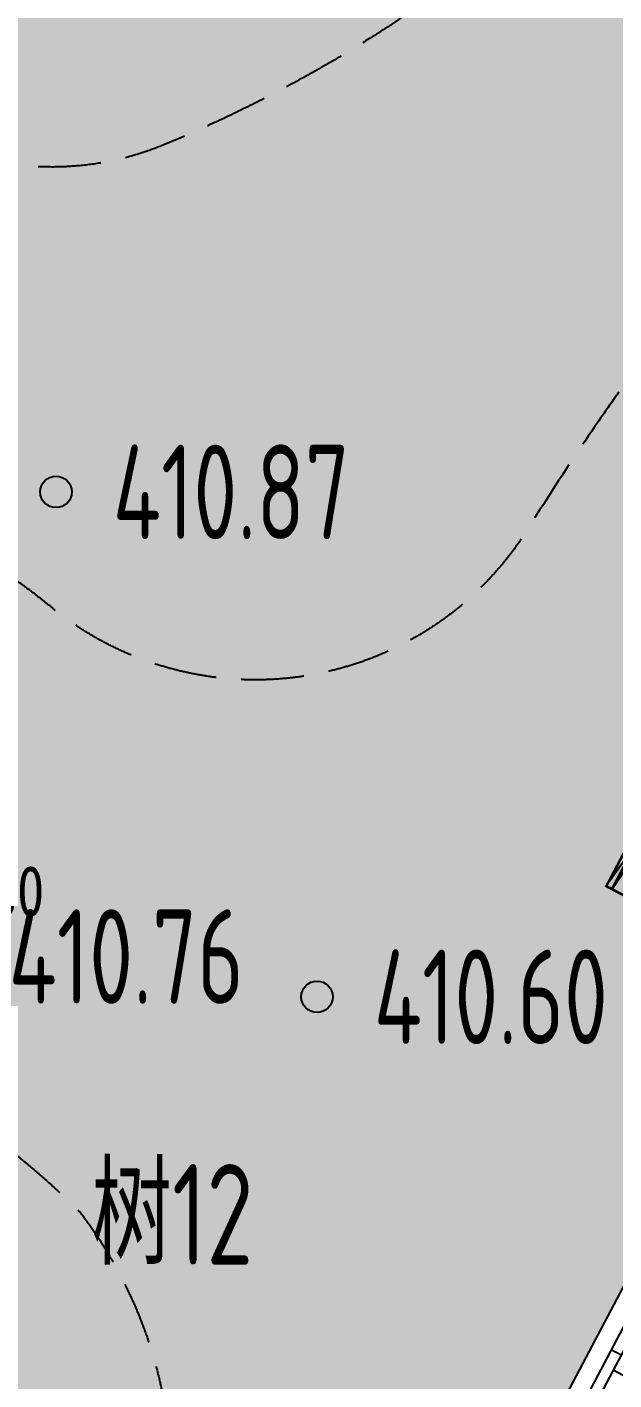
# Model space of a CAD drawing. Header units: millimetres. Extents: x 387826 to 388039216, y 3325062 to 3325368396.
# Drawn here: x 387660134 to 387664796, y 3324975019 to 3324985765 of the extents above; entities that cross this region are included whole.
import ezdxf
from ezdxf.enums import TextEntityAlignment as Align

# ---------------------------------------------------------------- set-up
doc = ezdxf.new("R2010")
doc.units = ezdxf.units.MM
doc.header["$LTSCALE"] = 1000
doc.header["$MEASUREMENT"] = 0
doc.linetypes.add('ACAD_ISO04W100', pattern=[30, 24, -3, 0, -3])
doc.linetypes.add('DASH', pattern=[0.35, 0.25, -0.1])
for name, color, linetype in [('0 Plan-Furniture 坐凳座椅', 215, 'Continuous'), ('0 Plan-Green C1', 60, 'DASH'), ('0 Plan-Green C2', 75, 'DASH'), ('0 Plan-Green Hatch', 76, 'Continuous'), ('0 Plan-Hatch 1', 8, 'Continuous'), ('0 Plan-Pavedivide', 15, 'Continuous'), ('0 Plan-Road 2', 40, 'Continuous'), ('0 Plan-Road 3', 44, 'Continuous'), ('0 Plan-Wall 1', 32, 'Continuous'), ('0-SITE', 7, 'Continuous'), ('000-Earth-MSCQ（不打印）$0$0-SITE', 7, 'Continuous'), ('000-Earth-MSCQ（不打印）$0$0NT-Earth Text1', 251, 'Continuous'), ('000-Earth-MSCQ（不打印）$0$GCD', 251, 'Continuous'), ('000-Earth-MSCQ（不打印）$0$GCD树', 7, 'Continuous'), ('000-古城墙保护(不打印)$0$0-文物遗址', 8, 'Continuous'), ('0NT-Center', 1, 'ACAD_ISO04W100')]:
    doc.layers.add(name, color=color, linetype=linetype)
doc.layers.add('0-调整', color=7, linetype='Continuous', plot=False)
doc.layers.add('0NT-辅助线（不打印）', color=157, linetype='Continuous', plot=False)
doc.styles.add('000-Earth-MSCQ（不打印）$0$HZ', font='gbenor.shx', dxfattribs={"width": 0.8, "bigfont": 'hztxt.shx'})
doc.styles.add('000-Earth-MSCQ（不打印）$0$正等线体', font='simhei.ttf')
pattern_1 = [(90, (387910883.5935059, 3325096422.695915), (-798.2363799999999, 798.23638), [211.664528, -1384.80812]), (45, (387910883.5935059, 3325096422.695915), (-798.2369240652082, 798.2369240652083), [211.664528, -917.2129199999998]), (135, (387910883.5935059, 3325096422.695915), (-798.2369240652083, -798.2369240652082), [211.664528, -917.2129199999998])]

# ---------------------------------------------------------------- blocks, each defined once
blk = doc.blocks.new('GZF')
at = {"layer": '0 Plan-Hatch 1', "ltscale": 10}
for p, q in [((-135, 540.0000009536743), (-135, 450.0000004768372)), ((0, 630.0000009536743), (0, 540.0000004768372)), ((0, 450.0000009536743), (0, 360.0000004768372)), ((-135, 360.0000009536743), (-135, 270.0000004768372)), ((0, 270.0000009536743), (0, 180.0000004768372)), ((-135, 180.0000009536743), (-135, 90.00000047683716)), ((-135, 9.5367431640625e-07), (-135, -89.99999952316284)), ((0, 90.00000095367432), (0, 4.76837158203125e-07)), ((-135, -179.9999990463257), (-135, -269.9999995231628)), ((0, -269.9999990463257), (0, -359.9999995231628)), ((-135, -359.9999990463257), (-135, -449.9999995231628)), ((0, -449.9999990463257), (0, -539.9999995231628)), ((-135, -539.9999990463257), (-135, -629.9999995231628))]:
    blk.add_line(p, q, dxfattribs=at)
at = {"layer": '0NT-辅助线（不打印）', "ltscale": 10}
for p, q in [((0, 4.76837158203125e-07), (-135.0000000596046, 4.291534423828125e-06)), ((0, 44.99999952316284), (0, -45)), ((0, -89.99999904632568), (0, -179.9999995231628))]:
    blk.add_line(p, q, dxfattribs=at)
blk.add_circle((0, 9.5367431640625e-07), 9.101957738399506, dxfattribs=at)
blk = doc.blocks.new('A$C07C60E98')
at = {"layer": '0 Plan-Furniture 坐凳座椅', "ltscale": 10}
h = blk.add_hatch(dxfattribs=at)
h.set_pattern_fill('ANSI31', color=256, scale=20, angle=135)
h.set_pattern_definition([(180, (-775485599.1727276, -6649794488.54454), (-7.105427357601002e-15, -31.75000000000001), [])])
h.paths.add_polyline_path([(2250.000451564789, -229.9999997615814), (-2249.999548435211, -229.9999997615814), (-2249.999548435211, 280), (2250.000450134277, 280.0000002384186)])
at = {"layer": '0 Plan-Hatch 1', "ltscale": 10}
h = blk.add_hatch(dxfattribs=at)
h.set_pattern_fill('SQUARE', color=256, scale=100)
h.set_pattern_definition([(0, (-387720309.4453855, -3324864457.131742), (0, 158.75), [158.75, -158.75]), (90, (-387720309.4453855, -3324864457.131742), (-158.7500000000001, 2.842170943040401e-14), [158.75, -158.75])])
edge = h.paths.add_edge_path()
edge.add_arc((0, 44412.08539581299), 43149.04400514004, 267.0109651210126, 272.9890348789874)
edge.add_line((2250.000000953674, 1321.744267702103), (2250.000000298023, 280.0000002384181))
edge.add_line((2249.999999523163, 280.0000002384186), (-949.9999986886987, 280.0000002384186))
edge.add_line((-949.9999985694885, 279.9999997615814), (-2249.99999922514, 279.9999997615816))
edge.add_line((-2249.999998569489, 280.0000002384186), (-2249.999999046326, 1321.744267702103))
h = blk.add_hatch(dxfattribs=at)
h.set_pattern_fill('AR-CONC', color=256, scale=100)
h.set_pattern_definition([(49.99999999999996, (-387720309.4453855, -3324864457.131742), (182.184668996004, -15.93908553890309), [19.05, -209.55]), (355, (-387720309.4453855, -3324864457.131742), (-35.24282597566699, 191.0566428821801), [15.24, -167.64]), (100.451, (-387720294.2633867, -3324864458.459991), (146.9425016659593, 175.1166878202919), [16.19, -178.09]), (46.1842, (-387720309.4453859, -3324864406.331742), (271.07904089213, -42.04232793272719), [28.57499999999999, -314.3249999999998]), (96.63559999999994, (-387720286.8554864, -3324864409.835241), (237.4042344662372, 247.4255558900493), [24.28500000000001, -267.135]), (351.1840000000001, (-387720309.4453859, -3324864406.331742), (237.404605813934, 247.4251178605978), [22.86, -251.4600000000001]), (21, (-387720284.0453863, -3324864419.031742), (151.6148798353833, -102.2655185167625), [19.05, -209.55]), (326.0000000000001, (-387720284.0453863, -3324864419.031742), (61.80202834764711, 184.1879661223193), [15.24, -167.64]), (71.4514, (-387720271.4108858, -3324864427.553843), (213.4164907701245, 81.92285771605745), [16.19, -178.0900000000001]), (37.49999999999998, (-387720309.4453855, -3324864457.131742), (3.088603250591831, 84.55503887315312), [0, -165.608, 0, -170.18, 0, -168.275]), (7.499999999999985, (-387720309.4453855, -3324864457.131742), (66.81966251030578, 100.1805748181195), [0, -97.02800000000003, 0, -161.798, 0, -64.135]), (327.5, (-387720366.0873866, -3324864457.131742), (135.5905951668714, -5.728743992673436), [0, -63.50000000000003, 0, -198.1200000000001, 0, -262.8900000000001]), (317.5, (-387720391.4873862, -3324864457.131742), (148.1291813860181, 25.42649103333304), [0, -82.55000000000003, 0, -131.5720000000001, 0, -186.6900000000001])])
edge = h.paths.add_edge_path()
edge.add_arc((0, 44412.08539581299), 43149.04400514004, 267.0109651210126, 272.9890348789874)
edge.add_line((2250.000000953674, 1321.744267702103), (2250.000000298023, 280.0000002384181))
edge.add_line((2249.999999523163, 280.0000002384186), (-949.9999986886987, 280.0000002384186))
edge.add_line((-949.9999985694885, 279.9999997615814), (-2249.99999922514, 279.9999997615816))
edge.add_line((-2249.999998569489, 280.0000002384186), (-2249.999999046326, 1321.744267702103))
at = {"layer": '0 Plan-Furniture 坐凳座椅', "ltscale": 10, "const_width": 20}
for points in [[(2250.000450611115, -280.0000004768372), (-2249.999548435211, -279.9999995231628), (-2249.999548435211, 280), (2250.000450134277, 280.0000002384186)], [(2250.000451564789, -229.9999997615814), (-2249.999548435211, -229.9999997615814), (-2249.999548435211, 280), (2250.000450134277, 280.0000002384186)]]:
    blk.add_lwpolyline(points, close=True, dxfattribs=at)
at = {"layer": '0 Plan-Road 3', "ltscale": 10}
for p, q in [((-2249.999998569489, 280.0000002384186), (-2249.999999046326, 1321.744267702103)), ((2249.999999046326, -230), (2250.000000953674, 1321.744267702103))]:
    blk.add_line(p, q, dxfattribs=at)
at = {"layer": '0NT-Center', "ltscale": 0.02}
blk.add_line((0.0004510879516601562, -279.9999997615814), (0.0004491806030273438, 2769.924322843552), dxfattribs=at)
at = {"layer": '0NT-辅助线（不打印）', "ltscale": 10}
for p, q in [((2249.999999523163, 280), (-2249.999998569489, -279.9999997615814)), ((2250.000000476837, -280.0000004768372), (-2249.999998569489, 280.0000002384186))]:
    blk.add_line(p, q, dxfattribs=at)
blk = doc.blocks.new('000-Earth-MSCQ（不打印）$0$gc200')
h = blk.add_hatch(color=256)
edge = h.paths.add_edge_path()
edge.add_arc((0, -5.551115123125783e-17), 0.2500000000000001, 0, 360)
blk.add_circle((0, -5.551115123125783e-17), 0.2500000000000001)
blk = doc.blocks.new('000-古城墙保护(不打印)')
at = {"layer": '000-古城墙保护(不打印)$0$0-文物遗址'}
for points, knots in [([(387634582.9108802, 3324833742.007565), (387637481.6864973, 3324835738.936942), (387639382.8498617, 3324839080.321984), (387645817.2546958, 3324847710.859595), (387654826.8691055, 3324861873.446459), (387665420.1049732, 3324880839.21057), (387674535.5295003, 3324905651.922577), (387688534.0697859, 3324927269.79409), (387696448.1969588, 3324950220.605737), (387707099.1566722, 3324972271.082105), (387723060.4148431, 3324980167.742814), (387729307.67117, 3324987158.987681), (387729940.039707, 3324987901.617867)], [13829.07510473592, 13829.07510473592, 13829.07510473592, 13829.07510473592, 20507.60766755405, 31598.15239328767, 45718.57024809014, 71022.56005402254, 96502.36251734757, 124815.025697456, 147476.5189369385, 169708.993296357, 195775.3383430242, 197958.5772200183, 197958.5772200183, 197958.5772200183, 197958.5772200183]), ([(387635557.2121158, 3324833192.623265), (387639144.2498879, 3324835416.857895), (387643110.3512368, 3324841726.622351), (387649016.7267115, 3324847271.843969), (387657307.6448497, 3324858426.09768), (387668052.2276497, 3324877455.047353), (387676458.2930267, 3324902803.359412), (387693693.5426132, 3324929413.366473), (387701836.5126055, 3324955762.773364), (387715310.4236128, 3324975469.812907), (387727852.1413468, 3324981383.574444), (387732504.7012959, 3324985724.225718)], [14739.69709912661, 14739.69709912661, 14739.69709912661, 14739.69709912661, 20406.91770349679, 29934.1067295975, 47060.25139486376, 63456.69980682162, 94902.00882304885, 126890.1275629617, 157587.176104531, 177450.8917934603, 196215.9539852425, 196215.9539852425, 196215.9539852425, 196215.9539852425]), ([(387737197.1285747, 3324981403.415055), (387736096.0427806, 3324979854.623392), (387734994.9161226, 3324978305.774215), (387733477.5577232, 3324976159.452425), (387733057.9827518, 3324975564.681698), (387731801.6481757, 3324973778.453018), (387730967.2788861, 3324972585.078576), (387729892.9296446, 3324971034.148538), (387729648.4172458, 3324970680.198669), (387729160.3491914, 3324969971.545458), (387728916.7924557, 3324969616.845214), (387728187.6684797, 3324968551.577522), (387727703.6474695, 3324967839.843114), (387726258.6842515, 3324965699.60363), (387725304.8418364, 3324964266.062308), (387722479.0335895, 3324959942.345523), (387720642.7863438, 3324957029.07731), (387718565.0062456, 3324953562.089524), (387718258.3690078, 3324953045.846024), (387717344.9016046, 3324951493.459837), (387716744.5157421, 3324950453.661462), (387715929.4988618, 3324949012.45878), (387715706.7998487, 3324948615.5142), (387715042.9016787, 3324947422.379854), (387714605.9012473, 3324946623.888694), (387713743.8217769, 3324945020.483297), (387713318.7405089, 3324944215.591985), (387712060.6000639, 3324941791.922987), (387711244.6442383, 3324940164.150267), (387708859.0139924, 3324935249.417005), (387707351.5765786, 3324931931.041672), (387705649.0821437, 3324927975.16632), (387705389.7021271, 3324927366.404742), (387704936.1741744, 3324926291.721795), (387704741.1506999, 3324925826.179573), (387704418.5123076, 3324925050.517639), (387704290.2414992, 3324924740.67449), (387704049.4087902, 3324924156.238155), (387703936.7372431, 3324923881.690023), (387703588.9594018, 3324923030.849317), (387703355.1671539, 3324922454.038587), (387702657.6515939, 3324920722.135781), (387702197.7893851, 3324919565.573121), (387700732.057672, 3324915862.894021), (387699733.2402807, 3324913314.916289), (387697682.8976924, 3324908245.691806), (387696631.3727324, 3324905724.445703), (387695385.8999711, 3324902935.86764), (387695252.6487555, 3324902639.882738), (387695042.0861625, 3324902176.097783), (387694965.4017933, 3324902008.003693), (387694811.416937, 3324901672.097452), (387694734.1191186, 3324901504.28469), (387694501.330532, 3324901001.257626), (387694344.9446319, 3324900666.454545), (387693872.3747299, 3324899663.611354), (387693552.7785212, 3324898997.1373), (387692581.6878713, 3324897003.348752), (387691917.8913274, 3324895681.667883), (387689691.0672321, 3324891350.986928), (387688073.6011322, 3324888366.761915), (387684790.6326197, 3324882419.062478), (387683125.1304827, 3324879455.588455), (387681241.4699884, 3324876053.47428), (387681004.4719652, 3324875624.499768), (387680615.9174366, 3324874919.189661), (387680464.0502294, 3324874643.010059), (387680143.3686507, 3324874058.588551), (387679974.6257988, 3324873750.313607), (387679637.7624104, 3324873133.472393), (387679469.6391446, 3324872824.905679), (387678966.1256262, 3324871898.803033), (387678631.591652, 3324871280.864596), (387677630.8628182, 3324869425.725761), (387676967.5410358, 3324868187.201847), (387674984.6522201, 3324864468.627708), (387673672.1615222, 3324861985.575195), (387670088.9604058, 3324855224.444933), (387667813.6277949, 3324850950.53183), (387665264.2276769, 3324846340.527356), (387665057.0287449, 3324845967.096959), (387664433.7340483, 3324844847.74894), (387664015.9403817, 3324844102.774489), (387663432.2971889, 3324843070.481988), (387663268.6519265, 3324842781.949813), (387662833.5749711, 3324842017.360954), (387662561.4328105, 3324841541.694526), (387662178.4184651, 3324840876.126625), (387662068.5575572, 3324840685.672148), (387661848.4548826, 3324840304.962278), (387661738.2155733, 3324840114.706697), (387661406.983139, 3324839544.211227), (387661185.4755068, 3324839164.24261), (387660519.2898974, 3324838025.207472), (387660072.9491917, 3324837267.011679), (387659161.3501892, 3324835723.708179), (387658696.0040777, 3324834938.644979), (387658230.5838907, 3324834153.577537)], [0, 0, 0, 0, 5702.245479939245, 5702.245479939245, 7885.781478183323, 7885.781478183323, 12252.85347467148, 12252.85347467148, 13542.57060277555, 13542.57060277555, 14832.28773087962, 14832.28773087962, 17411.72198708776, 17411.72198708776, 22570.59049950404, 22570.59049950404, 32888.32752433659, 32888.32752433659, 34688.62051796382, 34688.62051796382, 38289.20650521827, 38289.20650521827, 39654.30530144276, 39654.30530144276, 42384.50289389175, 42384.50289389175, 45114.70048634074, 45114.70048634074, 50575.09567123871, 50575.09567123871, 61495.88604103465, 61495.88604103465, 63478.34665138404, 63478.34665138404, 64990.43751087733, 64990.43751087733, 65995.03634065215, 65995.03634065215, 66884.06714237704, 66884.06714237704, 68748.62421062514, 68748.62421062514, 72477.73834712135, 72477.73834712135, 80682.19936863326, 80682.19936863326, 88886.66039014516, 88886.66039014516, 89862.41942877932, 89862.41942877932, 90417.86075234684, 90417.86075234684, 90973.30207591435, 90973.30207591435, 92084.18472304937, 92084.18472304937, 94305.95001731942, 94305.95001731942, 98749.48060585953, 98749.48060585953, 108930.3375710443, 108930.3375710443, 119111.1945362291, 119111.1945362291, 120579.3181833468, 120579.3181833468, 121523.5538401964, 121523.5538401964, 122576.4952181892, 122576.4952181892, 123629.436596182, 123629.436596182, 125735.3193521676, 125735.3193521676, 129947.0848641388, 129947.0848641388, 138370.6158880811, 138370.6158880811, 152903.0841010717, 152903.0841010717, 154185.1334196633, 154185.1334196633, 156749.2320568466, 156749.2320568466, 157744.9728730399, 157744.9728730399, 159389.9369822803, 159389.9369822803, 160049.8649448918, 160049.8649448918, 160709.7929075034, 160709.7929075034, 162029.6488327265, 162029.6488327265, 164669.3606831728, 164669.3606831728, 167406.946974139, 167406.946974139, 167406.946974139, 167406.946974139]), ([(387737262.330511, 3324981357.060902), (387734721.0161395, 3324977782.437986), (387726546.6739347, 3324966284.372334), (387714433.9447264, 3324947503.892808), (387703783.5358794, 3324924094.444627), (387694663.0818708, 3324899201.65144), (387678914.9642586, 3324872463.379442), (387667385.2491224, 3324849444.440826), (387659620.0887402, 3324836340.50948), (387658299.3995878, 3324834112.780479)], [0, 0, 0, 0, 13160.82587816235, 42332.863815025, 66846.07850587695, 90167.89617001449, 121717.6302068458, 159638.727540277, 167406.9472222461, 167406.9472222461, 167406.9472222461, 167406.9472222461]), ([(387710628.7170437, 3324976638.473346), (387709704.7773609, 3324975808.353122), (387707538.2883132, 3324973861.855525), (387704197.0695087, 3324967892.543527), (387697531.7800532, 3324959593.090764), (387691657.9566314, 3324944941.774857), (387683831.6614977, 3324928459.991559), (387675593.6631841, 3324910888.847248), (387666008.3485819, 3324893104.713124), (387658648.3582416, 3324876409.685901), (387653551.4225305, 3324865412.693869), (387652016.9001654, 3324862450.261683)], [0, 0, 0, 0, 3703.772670672668, 8684.747581438098, 20322.07454342178, 35501.88686852396, 55620.19154561475, 75190.07314023403, 93677.27912034185, 116190.3646096142, 129945.2576804767, 129945.2576804767, 129945.2576804767, 129945.2576804767])]:
    blk.add_open_spline(points, degree=3, knots=knots, dxfattribs=at)
at = {"layer": '000-古城墙保护(不打印)$0$0-文物遗址', "ltscale": 2}
blk.add_open_spline([(387646899.8155807, 3324840662.603934), (387647849.9607149, 3324841535.409628), (387650145.3027255, 3324843292.36125), (387654950.2025678, 3324845513.25198), (387659367.7926607, 3324851011.138705), (387663389.8350258, 3324858187.882661), (387669242.3289561, 3324865381.960462), (387672427.8172132, 3324872866.707218), (387674609.2540131, 3324881390.606682), (387680663.3751831, 3324889791.733888), (387684860.6420305, 3324900745.097849), (387689232.4300385, 3324910992.722326), (387694325.6712301, 3324920483.46647), (387698148.521163, 3324928309.253953), (387704181.3697521, 3324939163.262283), (387705018.7730799, 3324950270.696156), (387712498.9580179, 3324957992.794462), (387715218.2473713, 3324965799.686612), (387720096.5908015, 3324968384.490991), (387725143.8900183, 3324975413.511773), (387727037.4112195, 3324976159.514064), (387729304.3074499, 3324976971.611911), (387731596.3178003, 3324980020.060601), (387734785.1976007, 3324983788.089304)], degree=3, knots=[24698.46369935245, 24698.46369935245, 24698.46369935245, 24698.46369935245, 28547.78922773191, 33300.36949613615, 40390.19973763682, 49093.72769327492, 58113.34272857198, 67998.38427460843, 73225.63694582375, 84378.33605128081, 98485.83122873971, 108342.3786954613, 117791.6906893334, 130756.2383913628, 136705.9672843929, 152646.9995846381, 166198.4240618358, 176287.1744813256, 180384.4602466323, 183701.6680936147, 187734.3654258164, 190209.1275445285, 191802.2969576465, 191802.2969576465, 191802.2969576465, 191802.2969576465], dxfattribs=at)
blk = doc.blocks.new('000-Earth-MSCQ（不打印）')
at = {"layer": '000-Earth-MSCQ（不打印）$0$0-SITE', "ltscale": 10}
blk.add_blockref('000-古城墙保护(不打印)', (0, 0), dxfattribs=at)
at = {"layer": '000-Earth-MSCQ（不打印）$0$GCD', "linetype": 'Continuous'}
ref = blk.add_blockref('000-Earth-MSCQ（不打印）$0$gc200', (387660364.5, 3324982072.9), dxfattribs=dict(at, xscale=500, yscale=500, zscale=500))
ref.add_attrib('height', '410.87', dxfattribs={"linetype": 'Continuous', "height": 750, "style": '000-Earth-MSCQ（不打印）$0$HZ', "width": 0.8}).set_placement((387660814.5000001, 3324982072.9), align=Align.MIDDLE_LEFT)
ref = blk.add_blockref('000-Earth-MSCQ（不打印）$0$gc200', (387658726, 3324978903), dxfattribs=dict(at, xscale=200, yscale=200, zscale=200))
ref.add_attrib('height', '410.80', dxfattribs={"layer": '000-Earth-MSCQ（不打印）$0$GCD树', "linetype": 'Continuous', "height": 400, "style": '000-Earth-MSCQ（不打印）$0$正等线体', "width": 0.8}).set_placement((387658966, 3324978903), align=Align.MIDDLE_LEFT)
ref = blk.add_blockref('000-Earth-MSCQ（不打印）$0$gc200', (387659537.2, 3324978382.1), dxfattribs=dict(at, xscale=500, yscale=500, zscale=500))
ref.add_attrib('height', '410.76', dxfattribs={"linetype": 'Continuous', "height": 750, "style": '000-Earth-MSCQ（不打印）$0$HZ', "width": 0.8}).set_placement((387659987.2, 3324978382.1), align=Align.MIDDLE_LEFT)
ref = blk.add_blockref('000-Earth-MSCQ（不打印）$0$gc200', (387662437.8, 3324978062), dxfattribs=dict(at, xscale=500, yscale=500, zscale=500))
ref.add_attrib('height', '410.60', dxfattribs={"linetype": 'Continuous', "height": 750, "style": '000-Earth-MSCQ（不打印）$0$HZ', "width": 0.8}).set_placement((387662887.8, 3324978062), align=Align.MIDDLE_LEFT)
at = {"layer": '000-Earth-MSCQ（不打印）$0$0NT-Earth Text1', "linetype": 'Continuous', "style": '000-Earth-MSCQ（不打印）$0$HZ', "width": 0.8}
blk.add_text('树12', height=800, dxfattribs=at).set_placement((387661289.1774616, 3324976374.817331), align=Align.MIDDLE)

msp = doc.modelspace()

# ---------------------------------------------------------------- hatches: boundary and pattern name
at = {"layer": '0 Plan-Green Hatch', "ltscale": 10}
h = msp.add_hatch(dxfattribs=at)
h.set_pattern_fill('GRASS', color=256, scale=400, double=1)
h.set_pattern_definition(pattern_1)
edge = h.paths.add_edge_path()
edge.add_line((387622439.0599667, 3324854050.936299), (387623173.6833379, 3324853939.656582))
edge.add_line((387623173.6833379, 3324853939.656582), (387635096.1587876, 3324877614.537973))
edge.add_line((387635096.1587876, 3324877614.537973), (387637326.4545873, 3324880090.89868))
edge.add_line((387637326.4545873, 3324880090.89868), (387648092.625536, 3324901769.250156))
edge.add_line((387648092.625536, 3324901769.250156), (387653675.5063087, 3324913098.933503))
edge.add_line((387653675.5063087, 3324913098.933503), (387659029.9602896, 3324926312.71594))
edge.add_line((387659029.9602896, 3324926312.71594), (387666293.4541628, 3324933025.957657))
edge.add_line((387666293.4541628, 3324933025.957657), (387674562.7421811, 3324955273.126987))
edge.add_line((387674562.7421811, 3324955273.126987), (387674698.8546848, 3324955833.61237))
edge.add_line((387674698.8546848, 3324955833.61237), (387679274.3591145, 3324966056.084505))
edge.add_line((387679274.3591145, 3324966056.084505), (387692670.727551, 3324988471.826824))
edge.add_line((387692670.727551, 3324988471.826824), (387687672.3361686, 3324991569.787791))
edge.add_line((387687672.3361686, 3324991569.787791), (387699107.2769016, 3325013209.461398))
edge.add_line((387699107.2769016, 3325013209.461398), (387703730.9022322, 3325018962.653418))
edge.add_line((387703730.9022322, 3325018962.653418), (387707660.8433574, 3325021085.874216))
edge.add_line((387707660.8433574, 3325021085.874216), (387708978.7375107, 3325021533.479846))
edge.add_line((387708978.7375107, 3325021533.479846), (387713125.3676936, 3325024321.017564))
edge.add_line((387713125.3676936, 3325024321.017564), (387719878.4443215, 3325030249.513507))
edge.add_line((387719878.4443215, 3325030249.513507), (387727149.4825557, 3325038560.592924))
edge.add_line((387727149.4825557, 3325038560.592924), (387731947.0142126, 3325045521.987648))
edge.add_line((387731947.0142126, 3325045521.987648), (387732792.6573083, 3325048405.001884))
edge.add_line((387732792.6573083, 3325048405.001884), (387736658.1743807, 3325052379.78923))
edge.add_line((387736658.1743807, 3325052379.78923), (387738724.4244739, 3325053061.984234))
edge.add_line((387738724.4244739, 3325053061.984234), (387755596.1018205, 3325073700.059758))
edge.add_line((387755596.1018205, 3325073700.059758), (387757359.0947688, 3325075809.7136))
edge.add_line((387757359.0947688, 3325075809.7136), (387765030.6402072, 3325091176.180011))
edge.add_line((387765030.6402072, 3325091176.180011), (387763567.2492012, 3325091306.558766))
edge.add_line((387763567.2492012, 3325091306.558766), (387764643.4762778, 3325092870.663066))
edge.add_line((387764643.4762778, 3325092870.663066), (387763677.4327329, 3325093513.918848))
edge.add_line((387763677.4327329, 3325093513.918848), (387760351.9995351, 3325088519.772871))
edge.add_line((387760351.9995351, 3325088519.772871), (387757854.926546, 3325090182.48947))
edge.add_line((387757854.926546, 3325090182.48947), (387746044.347819, 3325072445.325399))
edge.add_arc((387645329.0706022, 3325139508.228231), 121000.0000046023, 309.74241311210085, 326.34169422267865, ccw=False)
edge.add_arc((387645329.2748908, 3325139507.932482), 120999.6419855282, 304.961169591263, 309.74242826514626, ccw=False)
edge.add_arc((387763683.9662794, 3324966246.727285), 88844.09917226598, 123.4868483728974, 149.7895362449835)
edge.add_arc((387680669.4993267, 3325002504.157055), 10499.99999996763, -109.5936893519368, 53.55920835511489, ccw=False)
edge.add_line((387677148.3473426, 3324992612.165916), (387673651.3536385, 3324985981.462848))
edge.add_line((387673651.3536385, 3324985981.462848), (387646879.8653454, 3324935219.63581))
edge.add_arc((387620344.1212687, 3324949214.430786), 30000.00000171048, 286.5819363186826, 332.19309994883685, ccw=False)
edge.add_arc((387637327.6832241, 3324892178.531931), 29510.79847056292, 106.5819363209107, 159.4825744767803)
edge.add_line((387609688.883474, 3324902521.837725), (387600522.3601472, 3324902521.837726))
edge.add_arc((387629038.2827542, 3324896341.687208), 29177.93862749183, 167.771613600219, 206.6177727609841)
edge.add_line((387602952.7591405, 3324883268.907842), (387599368.7798252, 3324882693.003032))
edge.add_arc((387581780.5333471, 3324878865.002812), 17999.99999596056, -22.8216057335012, 12.27867238597372, ccw=False)
edge.add_line((387598371.4385754, 3324871883.465477), (387617732.5046101, 3324862101.924585))
edge.add_line((387617732.5046101, 3324862101.924585), (387620049.8063839, 3324854469.025551))
edge.add_line((387620049.8063839, 3324854469.025551), (387622439.0599667, 3324854050.936299))
h = msp.add_hatch(dxfattribs=at)
h.set_pattern_fill('GRASS', color=256, scale=400, double=1)
h.set_pattern_definition(pattern_1)
edge = h.paths.add_edge_path()
edge.add_line((387605212.8324866, 3324914026.611679), (387598663.9888676, 3324918303.935458))
edge.add_arc((387602932.0574766, 3324916289.786137), 4719.449876758691, 143.0082931502428, 154.7368511643453, ccw=False)
edge.add_arc((387570322.7501565, 3324938960.445071), 34999.99997610715, 325.4865901038211, 360.0000000593251)
edge.add_line((387605322.7501326, 3324938960.445107), (387605322.7501268, 3324946120.112624))
edge.add_line((387605322.7501268, 3324946120.112624), (387611315.734759, 3324946127.482451))
edge.add_line((387611315.734759, 3324946127.482451), (387614770.9359706, 3324946256.371298))
edge.add_line((387614770.9359706, 3324946256.371298), (387618955.270937, 3324946756.373236))
edge.add_line((387618955.270937, 3324946756.373236), (387623204.4845629, 3324947638.534652))
edge.add_line((387623204.4845629, 3324947638.534652), (387628446.2095934, 3324949318.850211))
edge.add_line((387628446.2095934, 3324949318.850211), (387633017.6265892, 3324951351.834165))
edge.add_line((387633017.6265892, 3324951351.834165), (387635887.2741393, 3324952937.318831))
edge.add_line((387635887.2741393, 3324952937.318831), (387636770.4404508, 3324953013.30145))
edge.add_line((387636770.4404508, 3324953013.30145), (387641200.8071445, 3324953435.152136))
edge.add_line((387641200.8071445, 3324953435.152136), (387643258.7555928, 3324954834.03511))
edge.add_line((387643258.7555928, 3324954834.03511), (387643999.2364283, 3324956126.063885))
edge.add_line((387643999.2364283, 3324956126.063885), (387644469.361406, 3324959483.349897))
edge.add_line((387644469.361406, 3324959483.349897), (387647017.6491855, 3324962120.423264))
edge.add_line((387647017.6491855, 3324962120.423264), (387649717.3688855, 3324965420.779857))
edge.add_line((387649717.3688855, 3324965420.779857), (387651287.2803114, 3324967653.897116))
edge.add_line((387651287.2803114, 3324967653.897116), (387653047.2110363, 3324970529.781031))
edge.add_line((387653047.2110363, 3324970529.781031), (387654554.1020607, 3324973407.835589))
edge.add_line((387654554.1020607, 3324973407.835589), (387656414.01813, 3324977854.928609))
edge.add_line((387656414.01813, 3324977854.928609), (387657664.2517966, 3324981620.279696))
edge.add_line((387657664.2517966, 3324981620.279696), (387659066.9910163, 3324989862.33321))
edge.add_line((387659066.9910163, 3324989862.33321), (387660604.2452163, 3325007094.535869))
edge.add_line((387660604.2452163, 3325007094.535869), (387670179.5622511, 3325002044.570121))
edge.add_arc((387680669.499327, 3325002504.157055), 10500.00000033511, 182.5086482844089, 233.9798892419005)
edge.add_line((387674494.7729348, 3324994011.645413), (387644226.2909787, 3324936619.115385))
edge.add_arc((387620344.1211289, 3324949214.430957), 27000.00020555884, 286.5819364892167, 332.1930999504311, ccw=False)
edge.add_arc((387637327.683369, 3324892178.531762), 32510.7986747159, 106.5819364885324, 154.1646976505416)
edge.add_line((387608066.3248385, 3324906346.274258), (387601565.8885967, 3324906471.837726))
edge.add_arc((387632545.0828316, 3324896174.775365), 32645.67304730773, 146.8497662693623, 161.6138956042739, ccw=False)
h = msp.add_hatch(dxfattribs=at)
h.set_pattern_fill('GRASS', color=256, scale=400, double=1)
h.set_pattern_definition(pattern_1)
edge = h.paths.add_edge_path()
edge.add_arc((387840038.5234647, 3324935119.458438), 91500.00000411335, 156.4579151047998, 188.1297494474422)
edge.add_arc((387699465.5716684, 3324915038.491694), 50500.00000310002, -50.13602028377028, 8.129749447027223, ccw=False)
edge.add_arc((387721258.4567825, 3324888941.170785), 16499.99999966729, 240.0784554861272, 309.86397971530346, ccw=False)
edge.add_arc((387703688.2609555, 3324858412.23413), 18723.96563009923, 60.07845548631974, 79.10547615602194)
edge.add_arc((387705049.3309466, 3324858201.848883), 18723.96562107236, 83.3207955030254, 134.5558435626539)
edge.add_arc((387711854.8343424, 3324851201.61362), 28486.93864295507, 134.4311089194858, 172.1408235425785)
edge.add_arc((387711706.683251, 3324850381.290263), 28464.53676275132, 170.4641020136959, 199.1369244882563)
edge.add_arc((387669563.2355466, 3324843477.829796), 15443.97045813427, 331.9553121975997, 350.95489145949944, ccw=False)
edge.add_line((387683193.7929136, 3324836216.691499), (387675090.4239818, 3324823431.947542))
edge.add_line((387675090.4239818, 3324823431.947542), (387663784.2623623, 3324830598.144934))
edge.add_line((387663784.2623623, 3324830598.144934), (387672998.4584864, 3324848981.692798))
edge.add_line((387672998.4584864, 3324848981.692798), (387680524.2203788, 3324864605.262346))
edge.add_line((387680524.2203788, 3324864605.262346), (387687306.9526224, 3324878385.749562))
edge.add_line((387687306.9526224, 3324878385.749562), (387691319.5148339, 3324885026.904373))
edge.add_line((387691319.5148339, 3324885026.904373), (387696418.8773469, 3324893466.812367))
edge.add_line((387696418.8773469, 3324893466.812367), (387701724.0635336, 3324904562.441676))
edge.add_line((387701724.0635336, 3324904562.441676), (387705312.0802183, 3324912235.13137))
edge.add_line((387705312.0802183, 3324912235.13137), (387707630.6118227, 3324917818.980739))
edge.add_line((387707630.6118227, 3324917818.980739), (387710598.4634087, 3324924966.623744))
edge.add_line((387710598.4634087, 3324924966.623744), (387713321.0018278, 3324931523.465325))
edge.add_line((387713321.0018278, 3324931523.465325), (387715698.4499269, 3324937249.206583))
edge.add_line((387715698.4499269, 3324937249.206583), (387717023.6757951, 3324940440.822179))
edge.add_line((387717023.6757951, 3324940440.822179), (387723132.5387145, 3324950428.986609))
edge.add_line((387723132.5387145, 3324950428.986609), (387732014.7082485, 3324964951.586145))
edge.add_line((387732014.7082485, 3324964951.586145), (387740285.6465517, 3324978474.805254))
edge.add_line((387740285.6465517, 3324978474.805254), (387743109.7462746, 3324982741.461941))
edge.add_line((387743109.7462746, 3324982741.461941), (387756154.3486463, 3324971666.622703))

# ---------------------------------------------------------------- linework, layer by layer
at = {"layer": '0 Plan-Green C1', "ltscale": 2, "flags": 128}
msp.add_lwpolyline([(387670232.4044068, 3324990768.737967, -0.2006210599272541), (387668219.6461796, 3324986628.109108, 0.07293370768540543), (387664116.0932215, 3324981784.199287, -0.4525913784226707), (387660326.4633059, 3324981158.815712, 0.3359480891713058), (387654690.7181019, 3324981374.537561, -0.8613654266502554), (387650204.9323899, 3324986107.134267, -0.1745936663445581), (387653021.0780532, 3324987879.052043, 0.4054711440452898), (387656569.021875, 3324993242.063374)], format="xyb", dxfattribs=at)
at = {"layer": '0 Plan-Green C2', "ltscale": 2, "flags": 128}
for points in [[(387664947.8186768, 3324999587.457597, -0.2727868844903191), (387667674.157356, 3324992569.240874, -0.2464067440930845), (387661227.017082, 3324984832.18574, -0.8131075482975975), (387658648.2405546, 3324988615.092138, -1.088756782523305)], [(387650198.3603912, 3324973118.906983, -0.6049134495959434), (387660558.9463993, 3324976347.396648, -0.3437496697332433), (387660501.8817415, 3324971979.006428, 0.168055656156123), (387657011.6190461, 3324966252.276191, -0.06585478533172147), (387654780.4390999, 3324960060.715891, -0.08722227544977794), (387652001.413673, 3324956415.663968, 0.1682135365986563), (387649837.1921599, 3324952378.546805, -0.03399214680725717), (387649737.8367103, 3324951947.901511, -0.03399214680725717)]]:
    msp.add_lwpolyline(points, format="xyb", dxfattribs=at)
at = {"layer": '0 Plan-Hatch 1', "ltscale": 10}
msp.add_line((387674692.2146006, 3324993871.540575), (387644438.5768905, 3324936507.156948), dxfattribs=at)
at = {"layer": '0 Plan-Pavedivide', "ltscale": 10}
msp.add_line((387674617.8662522, 3324993923.496409), (387644358.969699, 3324936549.14141), dxfattribs=at)
at = {"layer": '0 Plan-Road 2', "ltscale": 10}
msp.add_line((387674494.7729349, 3324994011.645413), (387644226.2909787, 3324936619.115385), dxfattribs=at)
at = {"layer": '0-调整', "color": 2, "ltscale": 10, "const_width": 500}
msp.add_lwpolyline([(387679623.9814807, 3324989242.243325, 0.52056705), (387674964.1113392, 3324988770.715129, 0.52056705), (387670068.434083, 3324986471.911065, 0.52056705), (387664759.7115723, 3324983347.962403, 0.52056705), (387661102.6596745, 3324979104.089659, 0.52056705), (387660453.8073053, 3324975272.848704, 0.52056705), (387661869.5432022, 3324971677.312356, 0.52056705), (387664877.7427309, 3324969024.89189, 0.52056705), (387669242.5987765, 3324968730.171895, 0.52056705), (387674610.2730659, 3324969024.89189, 0.52056705), (387680567.7203445, 3324970734.255964, 0.52056705), (387684165.8204637, 3324972856.192336, 0.52056705), (387687291.9235496, 3324976569.580988, 0.52056705), (387689179.5288785, 3324980754.497835, 0.52056705), (387689651.3983104, 3324984291.078286, 0.52056705), (387687645.8894241, 3324988358.083339, 0.52056705), (387685640.380538, 3324989772.727418, 0.52056705), (387679623.9814807, 3324989242.243325)], format="xyb", dxfattribs=at)

# ---------------------------------------------------------------- block references
at = {"layer": '0 Plan-Furniture 坐凳座椅', "ltscale": 10, "xscale": -1, "rotation": 242.1118646321067}
msp.add_blockref('A$C07C60E98', (387666035.6598592, 3324980798.713395), dxfattribs=at)
at = {"layer": '0 Plan-Wall 1', "rotation": 242.1930999512865}
msp.add_blockref('GZF', (387665267.3955749, 3324974843.424326), dxfattribs=at)
at = {"layer": '0-SITE', "ltscale": 10}
msp.add_blockref('000-Earth-MSCQ（不打印）', (0, 0), dxfattribs=at)

doc.saveas('drawing.dxf')
